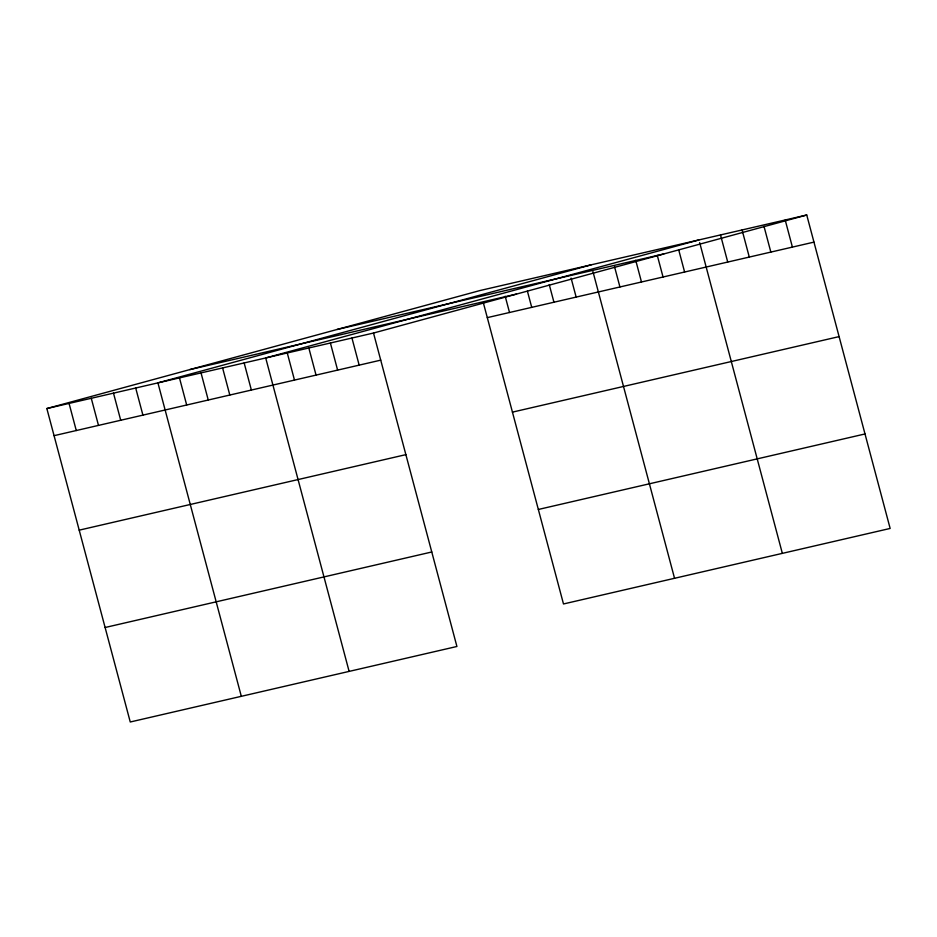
<?xml version="1.0" encoding="UTF-8"?>
<svg xmlns="http://www.w3.org/2000/svg" width="937" height="937" viewBox="0 0 937 937"><rect width="100%" height="100%" fill="white"/><g stroke="black" fill="none" stroke-linecap="round" stroke-linejoin="round"><path stroke-width="1.41" d="M46.85 408.555L373.512 333.033L456.916 646.483L130.255 721.994L46.85 408.555L480.084 290.517L806.745 215.006L890.15 528.445L563.488 603.967L483.328 302.721M591.153 264.843L157.92 382.882L241.313 696.32M698.955 239.931L265.71 357.957L349.114 671.396M373.512 333.033L806.745 215.006M337.121 329.473L663.783 253.962M189.813 369.6L516.486 294.089M487.299 317.631L813.96 242.121M54.065 435.67L380.727 360.148M512.445 412.128L839.107 336.606M79.2 530.155L405.873 454.644M538.342 509.47L865.003 433.96M105.108 627.509L431.77 551.987M785.194 219.996L792.409 247.11M763.995 226.332L770.846 252.088M742.069 229.963L749.284 257.078M720.506 234.941L727.721 262.055M699.67 242.636L782.348 553.369M678.833 250.331L684.607 272.023M657.27 255.321L663.045 277.012M635.719 260.299L641.482 281.99M614.52 266.647L619.931 286.98M592.957 271.625L674.546 578.293M571.101 278.113L576.15 297.099M549.246 284.602L553.943 302.229M527.402 291.102L531.724 307.371M505.184 296.233L509.517 312.501M351.949 338.023L359.164 365.137M330.398 343.001L337.613 370.115M308.835 347.99L316.05 375.105M287.272 352.98L294.487 380.082M244.159 362.947L251.374 390.05M222.596 367.925L229.811 395.039M201.033 372.914L208.248 400.029M179.471 377.892L186.686 405.007M135.701 388.012L142.916 415.126M113.494 393.142L120.709 420.256M91.276 398.284L98.49 425.398M69.069 403.414L76.272 430.528"/></g></svg>
